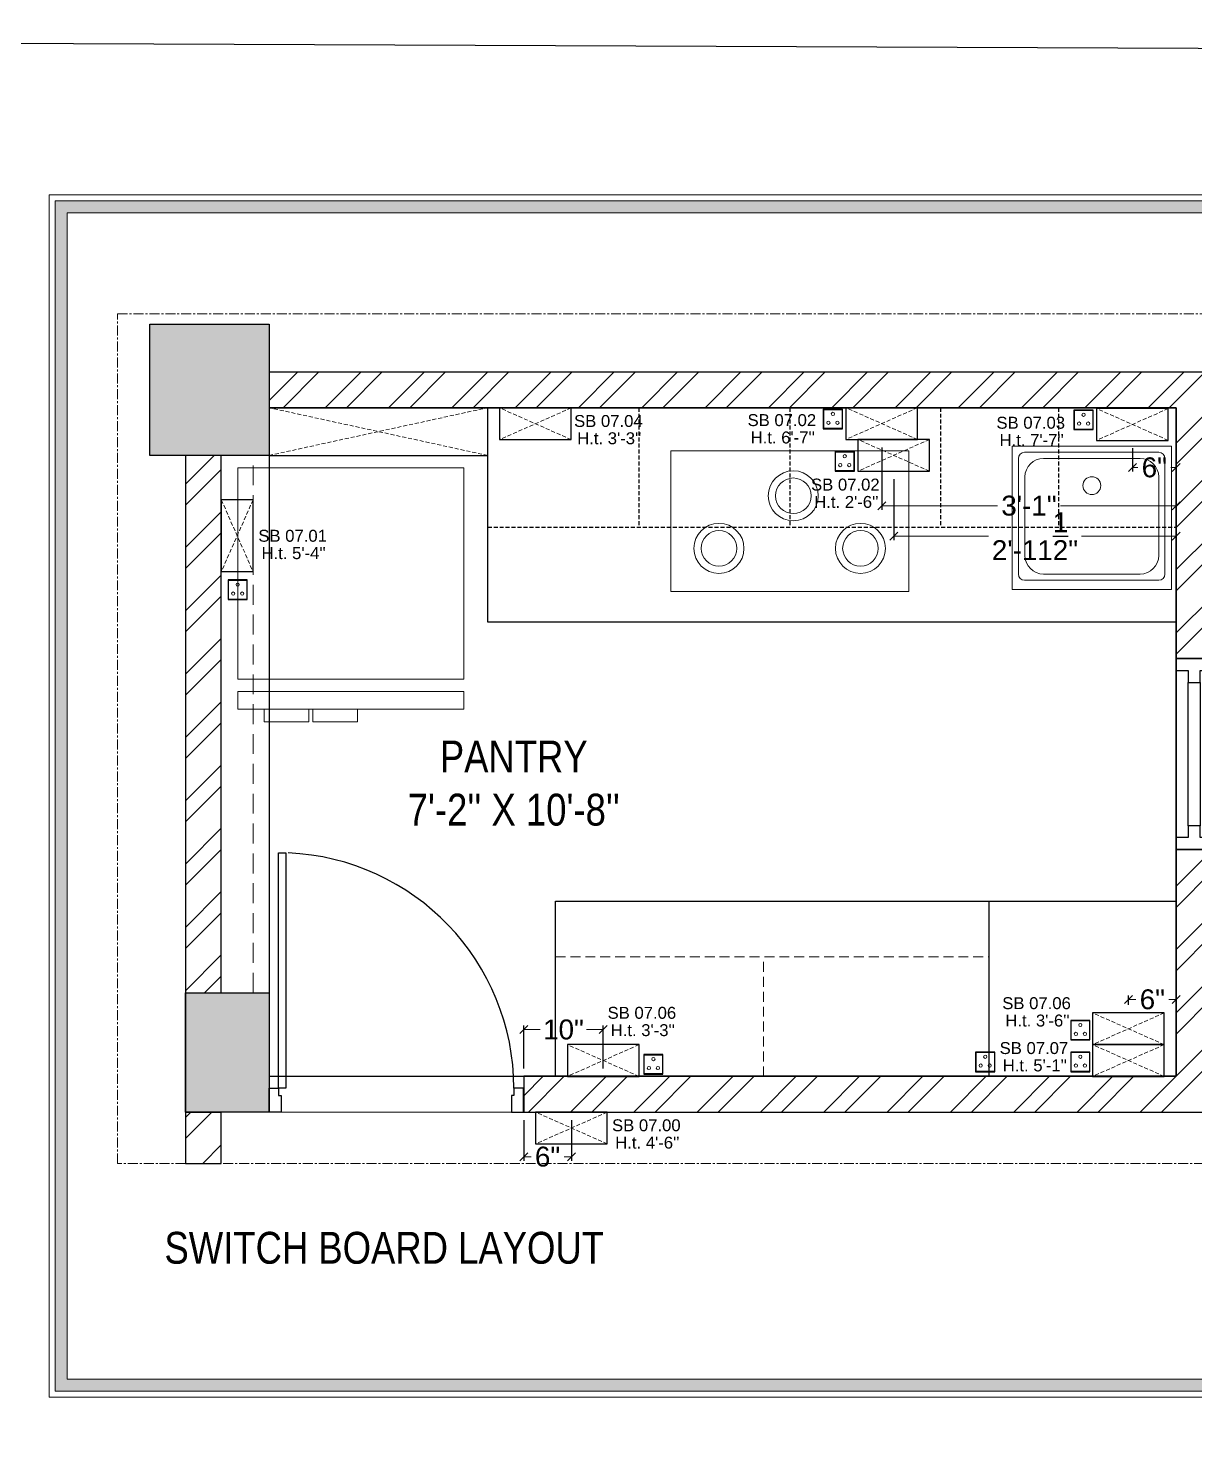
# Model space of a CAD drawing. Header units: millimetres. Extents: x 56222 to 3066687, y -650199 to -121287.
# Drawn here: x 135098 to 135244.6, y -184471.5 to -184294.8 of the extents above; entities that cross this region are included whole.
import ezdxf

# ---------------------------------------------------------------- set-up
doc = ezdxf.new("R2010")
doc.units = ezdxf.units.MM
doc.header["$MEASUREMENT"] = 0
doc.header["$PDMODE"] = 35
for name, pattern in [('ACAD_ISO02W100', [15, 12, -3]), ('CENTER', [2, 1.25, -0.25, 0.25, -0.25]), ('DASHED', [0.75, 0.5, -0.25]), ('DASHED2', [0.375, 0.25, -0.125]), ('DASHEDX2', [1.5, 1, -0.5]), ('HIDDEN', [0.375, 0.25, -0.125])]:
    doc.linetypes.add(name, pattern=pattern)
doc.layers.get('Defpoints').update_dxf_attribs({"color": 220})
doc.layers.add('AR DOOR', color=40, linetype='Continuous')
doc.layers.add('AR ELE-5', color=134, linetype='Continuous')
for name, color, linetype, lineweight in [('COLUMN', 1, 'Continuous', 30), ('dim05', 1, 'Continuous', 13), ('Dimension', 10, 'DASHEDX2', 20), ('el', 7, 'Continuous', 20), ('ELEC-wires', 1, 'DASHED2', 13), ('Electrical', 84, 'Continuous', 30), ('FIRST FLOOR', 7, 'Continuous', 9), ('FIRST FLOOR ( TEXT )', 7, 'Continuous', 9), ('FIRST FLOOR_( PLine )_', 251, 'Continuous', 30), ('FURNITURE', 32, 'Continuous', 9), ('FURNITURE-1', 252, 'Continuous', 13), ('hatch-rcc', 251, 'Continuous', 9), ('hatch-wall', 8, 'Continuous', 9), ('Labelling', 1, 'Continuous', 25), ('SECTION ( SLAB PLine )', 104, 'Continuous', 30), ('TILE', 14, 'Continuous', 9), ('wall', 7, 'Continuous', 30)]:
    doc.layers.add(name, color=color, linetype=linetype, lineweight=lineweight)
doc.layers.add('XX~SLAB ( PLINE )', color=251, linetype='Continuous', plot=False)
doc.styles.add('Arial', font='arial.ttf')
doc.styles.add('KATHA', font='swissc.ttf')
doc.styles.get("Standard").update_dxf_attribs({"font": 'arial.ttf', "height": 2.5})
doc.dimstyles.new('ISO-25', dxfattribs={"dimtxt": 2.5, "dimasz": 1, "dimexe": 0.5, "dimexo": 1, "dimtad": 0, "dimdec": 1, "dimlunit": 4, "dimtxsty": 'Standard', "dimblk": 'OBLIQUE', "dimcen": 2.5, "dimclrd": 1, "dimclre": 1, "dimclrt": 5, "dimadec": 0, "dimazin": 0, "dimtfac": 1, "dimtdec": 1, "dimtmove": 0, "dimatfit": 3, "dimfxl": 1, "dimlwd": -1, "dimarcsym": 0})

# ---------------------------------------------------------------- blocks, each defined once
blk = doc.blocks.new('*U144')
for points in [[(-1025.5, 0), (-985.5, 0), (-985.5, 30), (-975.5, 30), (-975.5, 100), (-1025.5, 100)], [(40, 0), (0, 0), (0, 30), (-10, 30), (-10, 100), (40, 100)], [(0, 0), (0, -985.5), (-30, -985.5), (-30, 0)]]:
    blk.add_lwpolyline(points, close=True)
at = {"layer": 'AR ELE-5', "linetype": 'ByBlock', "ltscale": 15}
blk.add_arc((1.4, 0.6), 987, 180.03474, 267.62699, dxfattribs=at)
blk = doc.blocks.new('erfer')
at = {"layer": 'hatch-rcc', "lineweight": 30}
blk.add_lwpolyline([(1905.9, -1304.21), (1908.38, -1304.21), (1908.38, -1306.73), (1905.9, -1306.73)], close=True, dxfattribs=at)
at = {"layer": 'hatch-rcc'}
blk.add_lwpolyline([(1905.96, -1304.28), (1908.31, -1304.28), (1908.31, -1306.66), (1905.96, -1306.66)], close=True, dxfattribs=at)
for centre in [(1906.56, -1305.95), (1907.14, -1304.81), (1907.72, -1305.95)]:
    blk.add_circle(centre, 0.211, dxfattribs=at)
blk = doc.blocks.new('6616')
at = {"color": 242, "linetype": 'DASHED', "true_color": 0xcd2027}
for p, q in [((386784.79, -36915.77), (386775.78, -36911.78)), ((386784.79, -36911.78), (386775.78, -36915.77))]:
    blk.add_line(p, q, dxfattribs=at)
at = {"layer": 'ELEC-wires', "color": 5, "linetype": 'ByBlock', "lineweight": 30, "ltscale": 4}
blk.add_lwpolyline([(386775.78, -36911.78), (386784.79, -36911.78), (386784.79, -36915.77), (386775.78, -36915.77)], close=True, dxfattribs=at)
blk = doc.blocks.new('_Oblique')
at = {"layer": 'wall', "color": 0, "lineweight": -2}
blk.add_line((-0.5, -0.5), (0.5, 0.5), dxfattribs=at)
blk = doc.blocks.new('*D195')
at = {"layer": 'Defpoints', "color": 0, "lineweight": 30, "transparency": 16777216}
for p in [(135242.26, -184342.53), (135205.26, -184346.52), (135242.26, -184354.85)]:
    blk.add_point(p, dxfattribs=at)
at = {"layer": 'dim05', "color": 1, "linetype": 'Continuous', "lineweight": -2, "transparency": 16777216}
for p, q in [((135242.26, -184343.53), (135242.26, -184355.35)), ((135205.26, -184347.52), (135205.26, -184355.35))]:
    blk.add_line(p, q, dxfattribs=at)
at = {"layer": 'dim05', "color": 1, "linetype": 'Continuous', "transparency": 16777216}
for p, q in [((135205.26, -184354.85), (135219.81, -184354.85)), ((135242.26, -184354.85), (135227.71, -184354.85))]:
    blk.add_line(p, q, dxfattribs=at)
at = {"layer": 'dim05', "color": 1, "transparency": 16777216, "rotation": 180}
blk.add_blockref('_Oblique', (135205.26, -184354.85), dxfattribs=at)
at = {"layer": 'dim05', "color": 1, "transparency": 16777216}
blk.add_blockref('_Oblique', (135242.26, -184354.85), dxfattribs=at)
at = {"layer": 'dim05', "color": 5, "lineweight": 25, "transparency": 16777216, "insert": (135223.76, -184354.85), "char_height": 2.5, "attachment_point": 5, "style": 'Arial'}
blk.add_mtext('3\'-1"', dxfattribs=at)
blk = doc.blocks.new('*D198')
at = {"layer": 'Defpoints', "color": 0, "lineweight": 30, "transparency": 16777216}
for p in [(135242.26, -184416.87), (135236.26, -184418.56), (135242.26, -184420.69)]:
    blk.add_point(p, dxfattribs=at)
at = {"layer": 'dim05', "color": 1, "linetype": 'Continuous', "lineweight": -2, "transparency": 16777216}
for p, q in [((135236.26, -184417.56), (135236.26, -184416.37)), ((135242.26, -184419.69), (135242.26, -184416.37))]:
    blk.add_line(p, q, dxfattribs=at)
at = {"layer": 'dim05', "color": 1, "linetype": 'Continuous', "transparency": 16777216}
for p, q in [((135236.26, -184416.87), (135237.19, -184416.87)), ((135242.26, -184416.87), (135241.33, -184416.87))]:
    blk.add_line(p, q, dxfattribs=at)
at = {"layer": 'dim05', "color": 1, "transparency": 16777216, "rotation": 180}
blk.add_blockref('_Oblique', (135236.26, -184416.87), dxfattribs=at)
at = {"layer": 'dim05', "color": 1, "transparency": 16777216}
blk.add_blockref('_Oblique', (135242.26, -184416.87), dxfattribs=at)
at = {"layer": 'dim05', "color": 5, "lineweight": 25, "transparency": 16777216, "insert": (135239.26, -184416.87), "char_height": 2.5, "attachment_point": 5, "style": 'Arial'}
blk.add_mtext('6"', dxfattribs=at)
blk = doc.blocks.new('*D209')
at = {"layer": 'Defpoints', "color": 0, "lineweight": 30, "transparency": 16777216}
for p in [(135160.26, -184431.03), (135166.26, -184431.03), (135166.26, -184436.63)]:
    blk.add_point(p, dxfattribs=at)
at = {"layer": 'dim05', "color": 1, "linetype": 'Continuous', "lineweight": -2, "transparency": 16777216}
for p, q in [((135160.26, -184432.03), (135160.26, -184437.13)), ((135166.26, -184432.03), (135166.26, -184437.13))]:
    blk.add_line(p, q, dxfattribs=at)
at = {"layer": 'dim05', "color": 1, "linetype": 'Continuous', "transparency": 16777216}
for p, q in [((135160.26, -184436.63), (135161.19, -184436.63)), ((135166.26, -184436.63), (135165.33, -184436.63))]:
    blk.add_line(p, q, dxfattribs=at)
at = {"layer": 'dim05', "color": 1, "transparency": 16777216, "rotation": 180}
blk.add_blockref('_Oblique', (135160.26, -184436.63), dxfattribs=at)
at = {"layer": 'dim05', "color": 1, "transparency": 16777216}
blk.add_blockref('_Oblique', (135166.26, -184436.63), dxfattribs=at)
at = {"layer": 'dim05', "color": 5, "lineweight": 25, "transparency": 16777216, "insert": (135163.26, -184436.63), "char_height": 2.5, "attachment_point": 5, "style": 'Arial'}
blk.add_mtext('6"', dxfattribs=at)
blk = doc.blocks.new('*D210')
at = {"layer": 'Defpoints', "color": 0, "lineweight": 30, "transparency": 16777216}
for p in [(135170.26, -184420.66), (135160.26, -184426.53), (135170.26, -184426.53)]:
    blk.add_point(p, dxfattribs=at)
at = {"layer": 'dim05', "color": 1, "linetype": 'Continuous', "lineweight": -2, "transparency": 16777216}
for p, q in [((135160.26, -184425.53), (135160.26, -184420.16)), ((135170.26, -184425.53), (135170.26, -184420.16))]:
    blk.add_line(p, q, dxfattribs=at)
at = {"layer": 'dim05', "color": 1, "linetype": 'Continuous', "transparency": 16777216}
for p, q in [((135160.26, -184420.66), (135162.34, -184420.66)), ((135170.26, -184420.66), (135168.17, -184420.66))]:
    blk.add_line(p, q, dxfattribs=at)
at = {"layer": 'dim05', "color": 1, "transparency": 16777216, "rotation": 180}
blk.add_blockref('_Oblique', (135160.26, -184420.66), dxfattribs=at)
at = {"layer": 'dim05', "color": 1, "transparency": 16777216}
blk.add_blockref('_Oblique', (135170.26, -184420.66), dxfattribs=at)
at = {"layer": 'dim05', "color": 5, "lineweight": 25, "transparency": 16777216, "insert": (135165.26, -184420.66), "char_height": 2.5, "attachment_point": 5, "style": 'Arial'}
blk.add_mtext('10"', dxfattribs=at)
blk = doc.blocks.new('*D189')
at = {"layer": 'Defpoints', "color": 0, "lineweight": 30, "transparency": 16777216}
for p in [(135242.26, -184342.53), (135206.76, -184350.51), (135206.76, -184358.68)]:
    blk.add_point(p, dxfattribs=at)
at = {"layer": 'dim05', "color": 1, "linetype": 'Continuous', "lineweight": -2, "transparency": 16777216}
for p, q in [((135242.26, -184343.53), (135242.26, -184359.18)), ((135206.76, -184351.51), (135206.76, -184359.18))]:
    blk.add_line(p, q, dxfattribs=at)
at = {"layer": 'dim05', "color": 1, "linetype": 'Continuous', "transparency": 16777216}
for p, q in [((135206.76, -184358.68), (135218.66, -184358.68)), ((135242.26, -184358.68), (135230.36, -184358.68))]:
    blk.add_line(p, q, dxfattribs=at)
at = {"layer": 'dim05', "color": 1, "transparency": 16777216, "rotation": 180}
blk.add_blockref('_Oblique', (135206.76, -184358.68), dxfattribs=at)
at = {"layer": 'dim05', "color": 1, "transparency": 16777216}
blk.add_blockref('_Oblique', (135242.26, -184358.68), dxfattribs=at)
at = {"layer": 'dim05', "color": 5, "lineweight": 25, "transparency": 16777216, "insert": (135224.51, -184358.68), "char_height": 2.5, "attachment_point": 5, "style": 'Arial'}
blk.add_mtext('2\'-11{\\H1x;\\S1/2;}"', dxfattribs=at)
blk = doc.blocks.new('*D190')
at = {"layer": 'Defpoints', "color": 0, "lineweight": 30, "transparency": 16777216}
for p in [(135236.75, -184346.62), (135242.26, -184347.33), (135242.26, -184350.04)]:
    blk.add_point(p, dxfattribs=at)
at = {"layer": 'dim05', "color": 1, "linetype": 'Continuous', "lineweight": -2, "transparency": 16777216}
for p, q in [((135236.75, -184347.62), (135236.75, -184350.54)), ((135242.26, -184348.33), (135242.26, -184350.54))]:
    blk.add_line(p, q, dxfattribs=at)
at = {"layer": 'dim05', "color": 1, "linetype": 'Continuous', "transparency": 16777216}
for p, q in [((135236.75, -184350.04), (135237.44, -184350.04)), ((135242.26, -184350.04), (135241.57, -184350.04))]:
    blk.add_line(p, q, dxfattribs=at)
at = {"layer": 'dim05', "color": 1, "transparency": 16777216, "rotation": 180}
blk.add_blockref('_Oblique', (135236.75, -184350.04), dxfattribs=at)
at = {"layer": 'dim05', "color": 1, "transparency": 16777216}
blk.add_blockref('_Oblique', (135242.26, -184350.04), dxfattribs=at)
at = {"layer": 'dim05', "color": 5, "lineweight": 25, "transparency": 16777216, "insert": (135239.51, -184350.04), "char_height": 2.5, "attachment_point": 5, "style": 'Arial'}
blk.add_mtext('6"', dxfattribs=at)

msp = doc.modelspace()

# ---------------------------------------------------------------- hatches: boundary and pattern name
at = {"layer": 'Dimension', "linetype": 'Continuous', "true_color": 0xd39e00}
h = msp.add_hatch(color=42, dxfattribs=at)
h.paths.add_polyline_path([(135101.39, -184316.54), (135101.39, -184466.08), (135313.84, -184466.08), (135313.84, -184316.54)])
h.paths.add_polyline_path([(135102.88, -184318.03), (135312.35, -184318.03), (135312.35, -184464.59), (135102.88, -184464.59)], flags=16)
at = {"layer": 'FURNITURE', "linetype": 'CENTER', "lineweight": 15, "true_color": 0x636466}
h = msp.add_hatch(dxfattribs=at)
h.set_pattern_fill('AR-CONC', color=251)
h.set_pattern_definition([(50, (1926.1855, 9.982), (7.17260183, -0.62752135), [0.75, -8.25]), (355, (1926.1855, 9.982), (-1.38751334, 7.52192134), [0.6, -6.6]), (100.4514445, (1926.783, 9.9295), (5.78508847, 6.8943999), [0.63740192, -7.01142112]), (46.1842, (1926.1855, 11.982), (10.6724133, -1.6551928), [1.125, -12.375]), (96.6356355, (1927.075, 11.844), (9.34661946, 9.741186), [0.9561034, -10.5171376]), (351.184164, (1926.185, 11.982), (9.34661945, 9.741186), [0.9, -9.9]), (21, (1927.1855, 11.482), (5.96907052, -4.0261889), [0.75, -8.25]), (326, (1927.1855, 11.482), (2.43315332, 7.25150045), [0.6, -6.6]), (71.4514447, (1927.683, 11.146), (8.40222377, 3.22531153), [0.6374019, -7.01142112]), (37.5, (1926.1855, 9.9818), (0.121598553, 3.328938538), [0, -6.52, 0, -6.7, 0, -6.625]), (7.5, (1926.1855, 9.9818), (2.630695374, 3.94411712), [0, -3.82, 0, -6.37, 0, -2.525]), (327.5, (1923.9555, 9.9818), (5.338224362, -0.225548717), [0, -2.5, 0, -7.8, 0, -10.35]), (317.5, (1922.9555, 9.982), (5.83186169, 1.00104982), [0, -3.25, 0, -5.18, 0, -7.35])])
h.paths.add_polyline_path([(135128.26, -184416.03), (135117.76, -184416.03), (135117.76, -184431.03), (135128.26, -184431.03), (135128.26, -184428.03)])
h.paths.add_polyline_path([(135128.26, -184332.03), (135113.26, -184332.03), (135113.26, -184348.53), (135128.26, -184348.53)])
h.paths.add_polyline_path([(135271.76, -184332.03), (135256.76, -184332.03), (135256.76, -184342.54), (135271.76, -184342.54)])
h.paths.add_polyline_path([(135271.76, -184422.03), (135256.76, -184422.03), (135256.76, -184431.03), (135271.76, -184431.03), (135271.76, -184426.53)])
at = {"layer": 'hatch-wall', "linetype": 'CENTER', "lineweight": 15}
h = msp.add_hatch(dxfattribs=at)
h.set_pattern_fill('ANSI32', color=256, scale=15)
h.set_pattern_definition([(45, (1926.1855, 9.982), (-3.97747564, 3.97747564), []), (45, (1928.837, 9.982), (-3.97747564, 3.97747564), [])])
h.paths.add_polyline_path([(135122.26, -184348.53), (135117.76, -184348.53), (135117.76, -184416.03), (135122.26, -184416.03)])
h.paths.add_polyline_path([(135256.76, -184338.03), (135128.26, -184338.03), (135128.26, -184342.53), (135242.26, -184342.53), (135242.26, -184369.49), (135242.26, -184374.04), (135246.76, -184374.04), (135246.76, -184342.53), (135256.76, -184342.53)])
h.paths.add_polyline_path([(135246.84, -184398.04), (135242.26, -184398.04), (135242.26, -184426.53), (135218.76, -184426.53), (135164.26, -184426.53), (135160.26, -184426.53), (135160.26, -184431.03), (135256.76, -184431.03), (135256.76, -184422.03), (135246.84, -184422.03)])
h.paths.add_polyline_path([(135122.26, -184431.03), (135117.76, -184431.03), (135117.76, -184437.47), (135122.26, -184437.47)])

# ---------------------------------------------------------------- linework, layer by layer
at = {"layer": 'COLUMN', "transparency": 33554687}
for points in [[(135113.26, -184348.53), (135113.26, -184332.03), (135128.26, -184332.03), (135128.26, -184348.53)], [(135117.76, -184416.03), (135128.26, -184416.03), (135128.26, -184431.03), (135117.76, -184431.03)]]:
    msp.add_lwpolyline(points, close=True, dxfattribs=at)
at = {"layer": 'Dimension', "color": 42, "linetype": 'Continuous', "true_color": 0xd39e00}
for points in [[(135100.64, -184315.79), (135314.59, -184315.79), (135314.59, -184466.83), (135100.64, -184466.83)], [(135101.39, -184316.54), (135313.84, -184316.54), (135313.84, -184466.08), (135101.39, -184466.08)], [(135102.88, -184318.03), (135312.35, -184318.03), (135312.35, -184464.59), (135102.88, -184464.59)]]:
    msp.add_lwpolyline(points, close=True, dxfattribs=at)
at = {"layer": 'FIRST FLOOR', "transparency": 33554687}
for p, q in [((135242.26, -184424.5), (135242.26, -184342.53)), ((135242.26, -184374.04), (135246.76, -184374.04)), ((135163.76, -184426.53), (135242.26, -184426.53)), ((135117.76, -184431.03), (135121.76, -184431.03)), ((135163.76, -184431.03), (135271.76, -184431.03))]:
    msp.add_line(p, q, dxfattribs=at)
at = {"layer": 'FIRST FLOOR_( PLine )_', "transparency": 33554687}
for p, q in [((135128.26, -184338.03), (135256.76, -184338.03)), ((135128.26, -184342.53), (135242.26, -184342.53)), ((135242.26, -184342.53), (135242.26, -184374.04)), ((135117.76, -184348.53), (135117.76, -184431.03)), ((135122.26, -184416.03), (135122.26, -184348.53)), ((135242.26, -184374.04), (135246.76, -184374.04)), ((135117.76, -184431.03), (135121.76, -184431.03))]:
    msp.add_line(p, q, dxfattribs=at)
msp.add_lwpolyline([(135117.76, -184348.53), (135117.76, -184431.03), (135122.26, -184431.03)], dxfattribs=at)
for points in [[(135160.26, -184426.53), (135160.26, -184431.03), (135271.76, -184431.03), (135271.76, -184426.53), (135271.76, -184422.03), (135246.84, -184422.03), (135246.84, -184398.04), (135242.26, -184398.04), (135242.26, -184426.53)], [(135122.26, -184437.47), (135122.26, -184431.03), (135117.76, -184431.03), (135117.76, -184437.47)], [(135122.26, -184437.47), (135122.26, -184431.03), (135117.76, -184431.03), (135117.76, -184437.47)]]:
    msp.add_lwpolyline(points, close=True, dxfattribs=at)
at = {"layer": 'FURNITURE', "color": 9, "linetype": 'DASHED', "lineweight": 15, "true_color": 0xc7c8ca}
for p, q in [((135128.26, -184348.53), (135155.74, -184342.53)), ((135155.74, -184348.53), (135128.26, -184342.53))]:
    msp.add_line(p, q, dxfattribs=at)
at = {"layer": 'FURNITURE', "color": 9, "lineweight": 30, "true_color": 0xc7c8ca}
for p, q in [((135155.74, -184342.53), (135242.26, -184342.53)), ((135155.74, -184369.49), (135155.74, -184342.53)), ((135242.26, -184342.53), (135242.26, -184369.49)), ((135128.26, -184348.53), (135155.74, -184348.53)), ((135242.26, -184369.49), (135155.74, -184369.49)), ((135164.26, -184404.53), (135242.26, -184404.53)), ((135164.26, -184426.53), (135164.26, -184404.53)), ((135218.76, -184404.53), (135242.26, -184404.53)), ((135218.76, -184426.53), (135218.76, -184404.53)), ((135242.26, -184404.53), (135242.26, -184426.53)), ((135242.26, -184404.53), (135242.26, -184426.53)), ((135242.26, -184426.53), (135169.22, -184426.53)), ((135242.26, -184426.53), (135218.76, -184426.53))]:
    msp.add_line(p, q, dxfattribs=at)
at = {"layer": 'FURNITURE', "color": 9, "linetype": 'DASHED', "lineweight": 25, "true_color": 0xc7c8ca}
for p, q in [((135174.74, -184342.53), (135174.74, -184357.53)), ((135193.69, -184342.53), (135193.69, -184357.53)), ((135212.65, -184342.53), (135212.65, -184357.53)), ((135227.45, -184342.53), (135227.45, -184357.53)), ((135155.74, -184357.53), (135242.26, -184357.53))]:
    msp.add_line(p, q, dxfattribs=at)
at = {"layer": 'FURNITURE', "color": 9, "true_color": 0xc7c8ca}
for p, q in [((135178.73, -184347.93), (135208.65, -184347.93)), ((135178.73, -184365.64), (135178.73, -184347.93)), ((135208.65, -184347.93), (135208.65, -184365.64)), ((135241.66, -184347.35), (135221.66, -184347.35)), ((135221.66, -184347.35), (135221.66, -184365.35)), ((135223.21, -184348.12), (135240.06, -184348.12)), ((135241.66, -184365.35), (135241.66, -184347.35)), ((135152.74, -184350.08), (135124.32, -184350.08)), ((135124.32, -184350.08), (135124.32, -184376.64)), ((135152.74, -184376.64), (135152.74, -184350.08)), ((135222.44, -184363.44), (135222.44, -184348.9)), ((135225.57, -184348.9), (135237.74, -184348.9)), ((135240.84, -184348.9), (135240.84, -184363.44)), ((135223.25, -184361.11), (135223.25, -184351.22)), ((135240.06, -184351.22), (135240.06, -184361.11)), ((135240.06, -184364.21), (135223.21, -184364.21)), ((135237.74, -184363.44), (135225.57, -184363.44)), ((135208.65, -184365.64), (135178.73, -184365.64)), ((135221.66, -184365.35), (135241.66, -184365.35)), ((135124.32, -184376.64), (135152.74, -184376.64)), ((135152.74, -184378.19), (135124.32, -184378.19)), ((135124.32, -184378.19), (135124.32, -184380.4)), ((135152.74, -184380.4), (135152.74, -184378.19)), ((135124.32, -184380.4), (135152.74, -184380.4)), ((135127.64, -184381.98), (135127.64, -184380.4)), ((135133.27, -184381.98), (135127.64, -184381.98)), ((135133.27, -184380.4), (135133.27, -184381.98)), ((135133.74, -184381.98), (135133.74, -184380.4)), ((135139.37, -184381.98), (135133.74, -184381.98)), ((135139.37, -184380.4), (135139.37, -184381.98))]:
    msp.add_line(p, q, dxfattribs=at)
at = {"layer": 'FURNITURE', "color": 9, "linetype": 'HIDDEN', "lineweight": 18, "ltscale": 5, "true_color": 0xc7c8ca}
for p, q in [((135164.26, -184411.53), (135218.76, -184411.53)), ((135190.38, -184426.53), (135190.38, -184411.53))]:
    msp.add_line(p, q, dxfattribs=at)
at = {"layer": 'FURNITURE', "color": 9, "linetype": 'CENTER', "lineweight": 15, "true_color": 0xc7c8ca}
msp.add_lwpolyline([(135271.76, -184437.47), (135109.23, -184437.47), (135109.23, -184330.72), (135271.76, -184330.72)], close=True, dxfattribs=at)
at = {"layer": 'FURNITURE', "color": 9, "true_color": 0xc7c8ca}
for centre, radius in [((135194.14, -184353.6), 3.14), ((135194.14, -184353.6), 2.24), ((135231.66, -184352.32), 1.12), ((135184.8, -184360.2), 3.14), ((135202.58, -184360.2), 3.14), ((135184.8, -184360.2), 2.24), ((135202.58, -184360.2), 2.24)]:
    msp.add_circle(centre, radius, dxfattribs=at)
for centre, radius, start, end in [((135223.21, -184348.9), 0.775, 90, 180), ((135240.06, -184348.9), 0.775, 0, 90), ((135225.57, -184351.22), 2.32, 90, 180), ((135237.74, -184351.22), 2.32, 0, 90), ((135225.57, -184361.11), 2.32, 180, 270), ((135237.74, -184361.11), 2.32, 270, 0), ((135223.21, -184363.44), 0.775, 180, 270), ((135240.06, -184363.44), 0.775, 270, 0)]:
    msp.add_arc(centre, radius, start, end, dxfattribs=at)
at = {"layer": 'Labelling', "color": 251, "linetype": 'DASHED2', "lineweight": 0, "ltscale": 10, "true_color": 0x636466, "transparency": 33554687}
msp.add_line((135126.26, -184416.03), (135126.26, -184348.53), dxfattribs=at)
at = {"layer": 'Labelling', "color": 251, "linetype": 'ACAD_ISO02W100', "lineweight": 0, "ltscale": 10, "true_color": 0x636466, "transparency": 33554687}
msp.add_lwpolyline([(135160.26, -184426.53), (135160.26, -184431.03), (135128.26, -184431.03), (135128.26, -184426.53)], close=True, dxfattribs=at)
at = {"layer": 'SECTION ( SLAB PLine )', "color": 9, "true_color": 0xc7c8ca}
msp.add_lwpolyline([(135242.26, -184342.53), (135128.26, -184342.53), (135128.26, -184426.53), (135242.26, -184426.53)], close=True, dxfattribs=at)
at = {"layer": 'TILE', "color": 3, "lineweight": 30}
msp.add_lwpolyline([(134639.11, -184294.84), (135861, -184299.9), (135861, -184675.3), (134639.11, -184670.24)], close=True, dxfattribs=at)
at = {"layer": 'XX~SLAB ( PLINE )', "transparency": 33554687}
msp.add_lwpolyline([(135242.26, -184374.04), (135242.26, -184375.54), (135243.76, -184375.54), (135243.76, -184377.04), (135245.26, -184377.04), (135245.26, -184395.04), (135243.76, -184395.04), (135243.76, -184396.54), (135242.26, -184396.54), (135242.26, -184398.04), (135246.76, -184398.04), (135246.76, -184396.54), (135245.26, -184396.54), (135245.26, -184395.04), (135243.76, -184395.04), (135243.76, -184377.04), (135245.26, -184377.04), (135245.26, -184375.54), (135246.76, -184375.54), (135246.76, -184374.04), (135242.26, -184374.04), (135242.26, -184398.04), (135246.76, -184398.04), (135246.76, -184374.04)], close=True, dxfattribs=at)

# ---------------------------------------------------------------- block references
at = {"layer": 'AR DOOR', "linetype": 'ByBlock', "lineweight": -2, "transparency": 33554687, "extrusion": (0, 0, -1), "xscale": -0.02999999999996949, "yscale": 0.02999999999996949, "zscale": -0.02999999999996949, "rotation": 180}
msp.add_blockref('*U144', (-135129.46, -184428.03), dxfattribs=at)
at = {"layer": 'el', "color": 1, "transparency": 33554687, "xscale": -1}
for p, rotation in [((-251618.55, -221258.32), 180.0000000001202), ((-251575.03, -221258.3), 180.0000000001202), ((-251543.53, -221258.41), 180.0000000001202), ((-251573.53, -221262.29), 180.0000000001202), ((172038.03, -571138.9), 270.0000000001201), ((-251544.03, -221334.33), 180.0000000001202), ((-251610.03, -221338.32), 180.0000000001202), ((-251544.03, -221338.32), 180.0000000001202), ((-251614.03, -221346.8), 180.0000000001202)]:
    msp.add_blockref('6616', p, dxfattribs=dict(at, rotation=rotation))
at = {"layer": 'FURNITURE-1', "transparency": 33554687, "xscale": -0.9762505880272067, "yscale": 0.9762505880272067, "zscale": 0.9762505880272067}
for p in [(137060.96, -183069.49), (137092.46, -183069.59), (137062.45, -183074.8), (136986.16, -183090.94), (137092.06, -183146.26), (137038.4, -183150.55), (137080.1, -183150.25), (137092.06, -183150.25)]:
    msp.add_blockref('erfer', p, dxfattribs=at)

# ---------------------------------------------------------------- texts
at = {"layer": 'Electrical', "color": 5, "transparency": 33554687}
for s, p in [('SB 07.04', (135166.59, -184344.95, 0.05)), ('SB 07.02', (135188.39, -184344.84, 0.05)), ('SB 07.03', (135219.67, -184345.17, 0.05)), ('SB 07.02', (135196.37, -184352.94, 0.05)), ('SB 07.01', (135126.91, -184359.37, 0.05)), ('SB 07.06', (135220.4, -184418.09, 0.05)), ('SB 07.06', (135170.8, -184419.3, 0.05)), ('SB 07.07', (135220.07, -184423.73, 0.05)), ('SB 07.00', (135171.36, -184433.43, 0.05))]:
    msp.add_text(s, height=1.5, dxfattribs=at).set_placement(p)
at = {"layer": 'Electrical', "color": 240, "true_color": 0xed1f24, "transparency": 33554687}
for s, p in [("H.t. 3'-3''", (135166.98, -184347.12, 0.05)), ("H.t. 6'-7''", (135188.78, -184347.02, 0.05)), ("H.t. 7'-7''", (135220.06, -184347.35, 0.05)), ("H.t. 2'-6''", (135196.77, -184355.12, 0.05)), ("H.t. 5'-4''", (135127.31, -184361.55, 0.05)), ("H.t. 3'-6''", (135220.79, -184420.27, 0.05)), ("H.t. 3'-3''", (135171.19, -184421.48, 0.05)), ("H.t. 5'-1''", (135220.46, -184425.91, 0.05)), ("H.t. 4'-6''", (135171.76, -184435.61, 0.05))]:
    msp.add_text(s, height=1.5, dxfattribs=at).set_placement(p)
at = {"layer": 'FIRST FLOOR ( TEXT )', "transparency": 33554687, "char_height": 4, "attachment_point": 5, "style": 'KATHA'}
for s, insert in [("PANTRY\\P7'-2'' X 10'-8''", (135159.01, -184389.72)), ('SWITCH BOARD LAYOUT', (135142.73, -184448.1))]:
    msp.add_mtext(s, dxfattribs=dict(at, insert=insert))

# ---------------------------------------------------------------- dimensions: what is measured, and where the dimension line sits
at = {"layer": 'dim05', "color": 27, "lineweight": 25, "true_color": 0x7d5120}
for base, p1, p2, override, picture, middle in [((135242.26, -184354.85), (135205.26, -184346.52), (135242.26, -184342.53), {"dimdec": 0, "dimtxsty": 'Arial'}, '*D195', (135223.76, -184354.85)), ((135206.76, -184358.68), (135242.26, -184342.53), (135206.76, -184350.51), {"dimtxsty": 'Arial'}, '*D189', (135224.51, -184358.68)), ((135242.26, -184416.87), (135236.26, -184418.56), (135242.26, -184420.69), {"dimdec": 0, "dimtxsty": 'Arial'}, '*D198', (135239.26, -184416.87)), ((135170.26, -184420.66), (135160.26, -184426.53), (135170.26, -184426.53), {"dimdec": 0, "dimtxsty": 'Arial'}, '*D210', (135165.26, -184420.66)), ((135166.26, -184436.63), (135160.26, -184431.03), (135166.26, -184431.03), {"dimdec": 0, "dimtxsty": 'Arial'}, '*D209', (135163.26, -184436.63))]:
    dim = msp.add_linear_dim(base=base, p1=p1, p2=p2, dimstyle='ISO-25', override=override, dxfattribs=at)
    dim.commit()
    dim.dimension.update_dxf_attribs({"geometry": picture, "text_midpoint": middle})
dim = msp.add_linear_dim(base=(135242.26, -184350.04), p1=(135236.75, -184346.62), p2=(135242.26, -184347.33), dimstyle='ISO-25', override={"dimdec": 0, "dimtxsty": 'Arial'}, dxfattribs=at)
dim.commit()
dim.dimension.update_dxf_attribs({"geometry": '*D190', "text_midpoint": (135239.51, -184350.04), "dimtype": 160})

doc.saveas('drawing.dxf')
